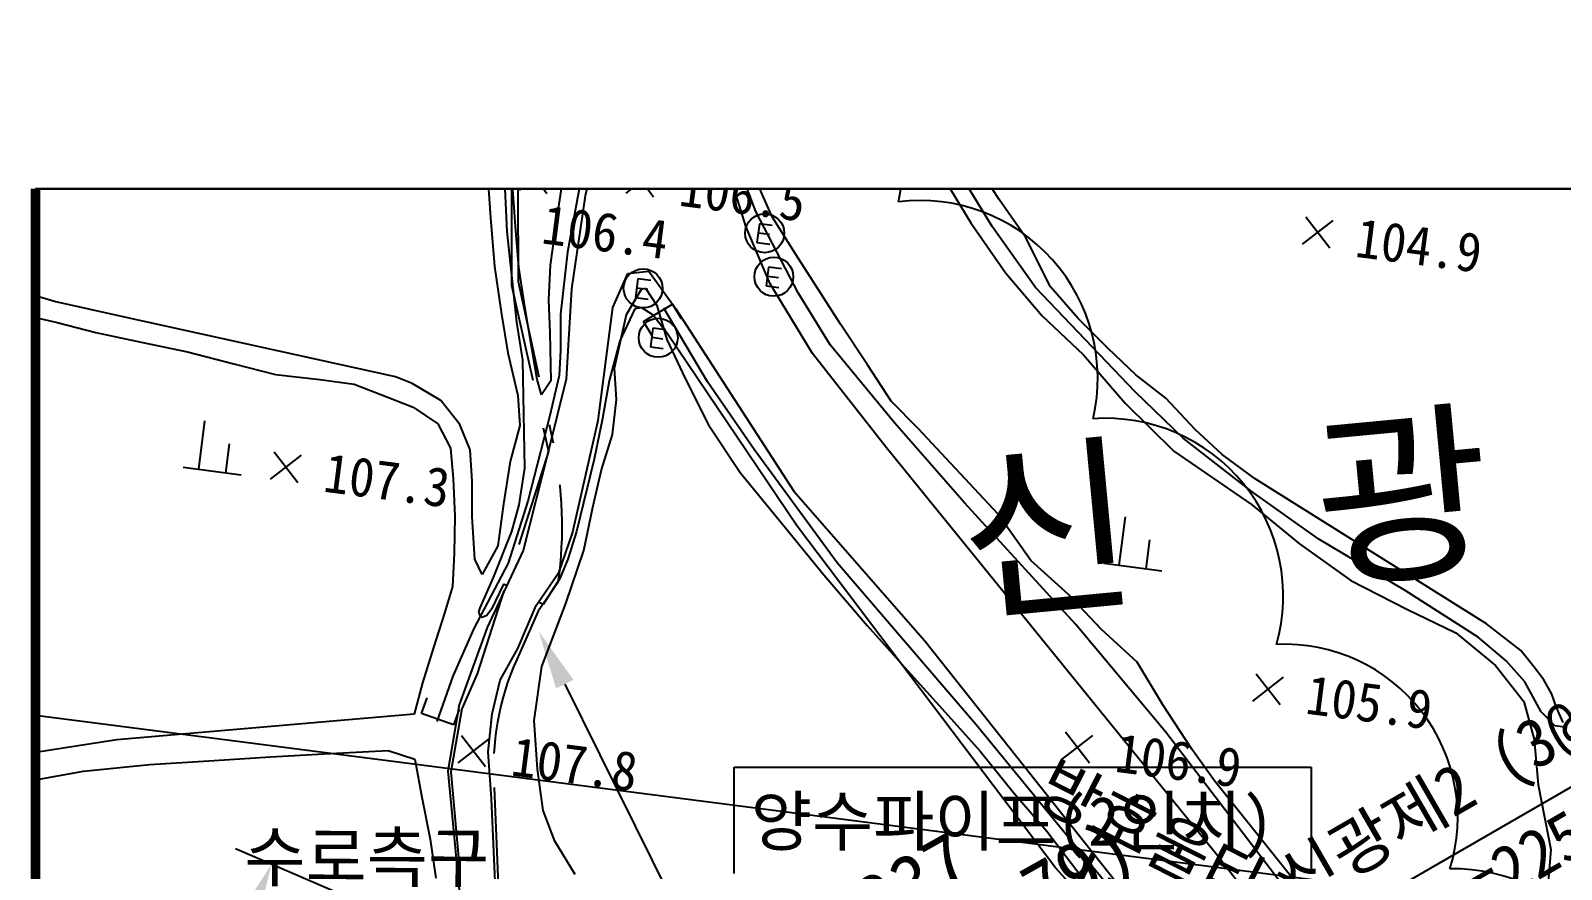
# Model space of a CAD drawing. Header units: millimetres. Extents: x 4198 to 4994, y 1103 to 1807.
# Drawn here: x 4281.8 to 4360.3, y 1513.1 to 1556.1 of the extents above; entities that cross this region are included whole.
import ezdxf
from ezdxf.xclip import XClip

# ---------------------------------------------------------------- set-up
doc = ezdxf.new("R2010")
doc.units = ezdxf.units.MM
doc.header["$LTSCALE"] = 10
doc.header["$MEASUREMENT"] = 0
doc.header["$XCLIPFRAME"] = 2
doc.linetypes.add('A-CENTR01', pattern=[2, 1.25, -0.25, 0.25, -0.25])
doc.linetypes.add('DASHED', pattern=[0.75, 0.5, -0.25])
doc.layers.add('TN-MACL', color=6, linetype='A-CENTR01')
doc.layers.add('TZ-BASE', color=253, linetype='Continuous')
doc.layers.add('TX-PAPR', color=2, linetype='Continuous', plot=False)
doc.styles.add('HANA', font='GulimChe.ttf')
doc.styles.get("Standard").update_dxf_attribs({"font": 'GulimChe.ttf'})

# ---------------------------------------------------------------- blocks, each defined once
blk = doc.blocks.new('JD-DFHDH6GH34GH7')
at = {"layer": 'TZ-BASE', "linetype": 'DASHED'}
for p, q in [((24.426, 81.404), (24.425, 70.065)), ((24.72, 81.377), (24.768, 70.242)), ((24.425, 70.065), (26.324, 61.524)), ((24.768, 70.242), (26.561, 61.964)), ((26.324, 61.524), (22.661, 50.135)), ((26.819, 54.833), (25.795, 53.341)), ((25.795, 53.341), (24.686, 50.868)), ((22.661, 50.135), (21.878, 48.337)), ((21.878, 48.337), (21.305, 45.106)), ((21.305, 45.106), (22.018, 37.314)), ((23.534, 44.302), (23.767, 38.728))]:
    blk.add_line(p, q, dxfattribs=at)
at = {"layer": 'TZ-BASE'}
for p, q in [((24.203, 72.808, 107), (23.979, 77.374, 107)), ((28.862, 77.381, 114.981), (28.193, 74.631, 114.981)), ((49.086, 73.073, 105), (46.589, 77.124, 105)), ((25.018, 76.345, 106.365), (26.241, 74.762, 106.365)), ((28.153, 76.485, 107.023), (27.291, 71.746, 107.023)), ((30.481, 76.177, 106.546), (31.703, 74.594, 106.546)), ((36.454, 73.03, 102.913), (35.328, 76.672, 102.913)), ((37.792, 73.562, 105.955), (36.609, 76.231, 105.955)), ((45.998, 76.52, 105.955), (47.988, 73.258, 105.955)), ((49.445, 74.444, 105.189), (48.057, 76.533, 105.189)), ((23.18, 75.959, 107.204), (23.34, 73.507, 107.204)), ((24.838, 74.942, 106.365), (26.421, 76.165, 106.365)), ((30.3, 74.775, 106.546), (31.883, 75.997, 106.546)), ((36.957, 73.838, 106), (36.067, 76.175, 106)), ((24.62, 73.065, 106.499), (24.487, 75.116, 106.499)), ((27.015, 75.361, 106.499), (26.763, 73.65, 106.499)), ((28.193, 74.631, 114.981), (27.495, 69.861, 114.981)), ((58.411, 75.372, 102.993), (61.386, 74.99, 102.993)), ((39.121, 69.671, 106), (36.957, 73.838, 106)), ((50.782, 72.512, 105.189), (49.445, 74.444, 105.189)), ((23.34, 73.507, 107.204), (23.543, 71.016, 107.204)), ((24.798, 70.977, 106.499), (24.62, 73.065, 106.499)), ((26.763, 73.65, 106.499), (26.406, 71.082, 106.499)), ((37.137, 73.208, 106.459), (37.014, 72.253, 106.459)), ((37.796, 73.123, 106.459), (37.137, 73.208, 106.459)), ((39.009, 71.622, 105.955), (37.792, 73.562, 105.955)), ((47.988, 73.258, 105.955), (49.772, 70.67, 105.955)), ((51.302, 69.931, 105), (49.086, 73.073, 105)), ((64.995, 72.154, 104.874), (66.578, 73.377, 104.874)), ((65.176, 73.557, 104.874), (66.398, 71.974, 104.874)), ((24.686, 68.155, 107), (24.203, 72.808, 107)), ((37.694, 70.123, 102.913), (36.454, 73.03, 102.913)), ((37.014, 72.253, 106.459), (37.674, 72.168, 106.459)), ((37.653, 72.656, 106.459), (37.076, 72.73, 106.459)), ((52.079, 69.972, 105.189), (50.782, 72.512, 105.189)), ((27.291, 71.746, 107.023), (26.933, 68.572, 107.023)), ((41.301, 68.057, 105.955), (39.009, 71.622, 105.955)), ((23.543, 71.016, 107.204), (23.904, 68.577, 107.204)), ((25.077, 69.178, 106.499), (24.798, 70.977, 106.499)), ((26.406, 71.082, 106.499), (26.32, 69.3, 106.499)), ((30.39, 70.656, 108.911), (31.473, 70.767, 108.911)), ((31.473, 70.767, 108.911), (32.852, 68.838, 108.911)), ((37.606, 70.978, 106.479), (37.483, 70.023, 106.479)), ((38.265, 70.893, 106.479), (37.606, 70.978, 106.479)), ((29.616, 68.909, 108.911), (30.39, 70.656, 108.911)), ((30.902, 70.379, 107.003), (30.779, 69.423, 107.003)), ((31.417, 69.827, 107.003), (30.84, 69.901, 107.003)), ((31.561, 70.294, 107.003), (30.902, 70.379, 107.003)), ((31.09, 69.853, 107.587), (31.288, 69.906, 107.587)), ((31.288, 69.906, 107.587), (31.87, 69.016, 107.587)), ((37.483, 70.023, 106.479), (38.142, 69.938, 106.479)), ((38.121, 70.426, 106.479), (37.544, 70.501, 106.479)), ((39.865, 66.55, 102.913), (37.694, 70.123, 102.913)), ((49.772, 70.67, 105.955), (51.651, 68.491, 105.955)), ((56.412, 64.592, 105), (51.302, 69.931, 105)), ((53.476, 68.368, 105.189), (52.079, 69.972, 105.189)), ((0.967, 69.219, 107.204), (0, 69.514, 107.204)), ((4.491, 68.44, 107.204), (0.967, 69.219, 107.204)), ((25.353, 67.42, 106.499), (25.077, 69.178, 106.499)), ((26.32, 69.3, 106.499), (26.39, 67.609, 106.499)), ((27.495, 69.861, 114.981), (27.231, 65.24, 114.981)), ((30.327, 68.552, 107.587), (31.09, 69.853, 107.587)), ((30.779, 69.423, 107.003), (31.438, 69.339, 107.003)), ((40.763, 67, 106), (39.121, 69.671, 106)), ((0, 68.397, 107.486), (1.119, 68.139, 107.486)), ((18.461, 65.354, 107.204), (4.491, 68.44, 107.204)), ((23.904, 68.577, 107.204), (24.237, 66.58, 107.204)), ((26.933, 68.572, 107.023), (26.934, 66.715, 107.023)), ((28.863, 63.126, 108.911), (29.616, 68.909, 108.911)), ((29.699, 65.805, 107.587), (30.327, 68.552, 107.587)), ((30.753, 68.841, 107), (29.972, 67.208, 107)), ((31.114, 68.893, 107), (30.753, 68.841, 107)), ((31.674, 68.541, 107), (31.114, 68.893, 107)), ((31.191, 68.193, 106.62), (32.685, 69.088, 106.62)), ((32.415, 67.558, 107), (31.674, 68.541, 107)), ((31.87, 69.016, 107.587), (32.389, 67.274, 107.587)), ((34.468, 65.108, 106.62), (32.243, 68.879, 106.62)), ((32.685, 69.088, 106.62), (33.124, 68.356, 106.62)), ((32.852, 68.838, 108.911), (38.912, 59.502, 108.911)), ((51.651, 68.491, 105.955), (53.76, 66.488, 105.955)), ((55.031, 66.813, 105.189), (53.476, 68.368, 105.189)), ((1.119, 68.139, 107.486), (3.091, 67.622, 107.486)), ((3.091, 67.622, 107.486), (5.424, 67.128, 107.486)), ((25.001, 66.212, 107), (24.686, 68.155, 107)), ((26.39, 67.609, 106.499), (26.43, 65.148, 106.499)), ((31.63, 67.46, 106.62), (31.191, 68.193, 106.62)), ((31.673, 67.845, 107.164), (31.55, 66.89, 107.164)), ((32.332, 67.76, 107.164), (31.673, 67.845, 107.164)), ((39.08, 57.692, 107), (32.415, 67.558, 107)), ((42.69, 65.967, 105.955), (41.301, 68.057, 105.955)), ((5.424, 67.128, 107.486), (7.799, 66.636, 107.486)), ((25.738, 65.224, 106.499), (25.353, 67.42, 106.499)), ((29.972, 67.208, 107), (29.438, 65.144, 107)), ((31.55, 66.89, 107.164), (32.209, 66.805, 107.164)), ((32.188, 67.293, 107.164), (31.612, 67.367, 107.164)), ((32.389, 67.274, 107.587), (33.326, 65.275, 107.587)), ((44.06, 63.005, 106), (40.763, 67, 106)), ((56.453, 65.453, 105.189), (55.031, 66.813, 105.189)), ((7.799, 66.636, 107.486), (10.18, 66.025, 107.486)), ((10.18, 66.025, 107.486), (12.316, 65.478, 107.486)), ((24.237, 66.58, 107.204), (24.743, 64.392, 107.204)), ((25.112, 60.677, 107), (25.001, 66.212, 107)), ((26.934, 66.715, 107.023), (26.857, 65.418, 107.023)), ((43.654, 61.709, 102.913), (39.865, 66.55, 102.913)), ((43.901, 64.108, 105.955), (42.69, 65.967, 105.955)), ((53.76, 66.488, 105.955), (55.901, 64.003, 105.955)), ((12.316, 65.478, 107.486), (14.594, 65.223, 107.486)), ((14.594, 65.223, 107.486), (16.347, 64.974, 107.486)), ((19.332, 65.007, 107.204), (18.461, 65.354, 107.204)), ((25.952, 64.43, 106.499), (25.738, 65.224, 106.499)), ((27.231, 65.24, 114.981), (26.304, 61.505, 114.981)), ((26.857, 65.418, 107.023), (26.385, 63.368, 107.023)), ((29.803, 64.197, 107.587), (29.699, 65.805, 107.587)), ((33.326, 65.275, 107.587), (34.532, 62.891, 107.587)), ((57.983, 64.261, 105.189), (56.453, 65.453, 105.189)), ((16.347, 64.974, 107.486), (17.713, 64.457, 107.486)), ((17.713, 64.457, 107.486), (19.371, 63.798, 107.486)), ((20.803, 64.135, 107.204), (19.332, 65.007, 107.204)), ((26.43, 65.148, 106.499), (25.952, 64.43, 106.499)), ((29.438, 65.144, 107), (29.094, 63.228, 107)), ((36.876, 61.63, 106.62), (34.468, 65.108, 106.62)), ((58.885, 62.211, 105), (56.412, 64.592, 105)), ((19.371, 63.798, 107.486), (20.637, 62.953, 107.486)), ((21.771, 62.905, 107.204), (20.803, 64.135, 107.204)), ((24.743, 64.392, 107.204), (24.843, 62.863, 107.204)), ((29.597, 62.407, 107.587), (29.803, 64.197, 107.587)), ((45.285, 62.705, 105.955), (43.901, 64.108, 105.955)), ((55.901, 64.003, 105.955), (58.403, 61.542, 105.955)), ((59.501, 62.663, 105.189), (57.983, 64.261, 105.189)), ((8.374, 60.619, 107.385), (8.692, 63.099, 107.385)), ((20.637, 62.953, 107.486), (21.284, 61.702, 107.486)), ((22.3, 61.607, 107.204), (21.771, 62.905, 107.204)), ((24.843, 62.863, 107.204), (24.357, 61.015, 107.204)), ((26.385, 63.368, 107.023), (25.258, 58.974, 107.023)), ((27.545, 57.347, 108.911), (28.863, 63.126, 108.911)), ((29.094, 63.228, 107), (28.66, 61.127, 107)), ((34.532, 62.891, 107.587), (36.145, 60.452, 107.587)), ((47.66, 58.891, 106), (44.06, 63.005, 106)), ((29.029, 60.593, 107.587), (29.597, 62.407, 107.587)), ((49.367, 58.328, 105.955), (45.285, 62.705, 105.955)), ((62.421, 59.455, 105), (58.885, 62.211, 105)), ((60.877, 61.381, 105.189), (59.501, 62.663, 105.189)), ((9.762, 60.44, 107.385), (9.953, 61.928, 107.385)), ((12.056, 60.111, 107.332), (13.639, 61.334, 107.332)), ((12.236, 61.514, 107.332), (13.459, 59.931, 107.332)), ((21.284, 61.702, 107.486), (21.427, 60.138, 107.486)), ((22.405, 59.999, 107.204), (22.3, 61.607, 107.204)), ((26.304, 61.505, 114.981), (25.019, 56.455, 114.981)), ((41.132, 55.812, 106.62), (36.876, 61.63, 106.62)), ((60.603, 40.85, 102.913), (43.654, 61.709, 102.913)), ((58.403, 61.542, 105.955), (62.377, 58.814, 105.955)), ((62.575, 60.118, 105.189), (60.877, 61.381, 105.189)), ((7.58, 60.721, 107.385), (10.556, 60.339, 107.385)), ((24.357, 61.015, 107.204), (24.014, 58.852, 107.204)), ((24.815, 58.788, 107), (25.112, 60.677, 107)), ((28.66, 61.127, 107), (27.759, 57.42, 107)), ((28.59, 58.667, 107.587), (29.029, 60.593, 107.587)), ((21.427, 60.138, 107.486), (21.513, 58.205, 107.486)), ((22.402, 58.182, 107.204), (22.405, 59.999, 107.204)), ((36.145, 60.452, 107.587), (38.47, 57.616, 107.587)), ((74.447, 52.696, 105.189), (62.575, 60.118, 105.189)), ((25.258, 58.974, 107.023), (24.254, 55.8, 107.023)), ((38.912, 59.502, 108.911), (45.632, 51.825, 108.911)), ((65.841, 57.031, 105), (62.421, 59.455, 105)), ((21.513, 58.205, 107.486), (21.475, 56.304, 107.486)), ((22.545, 56.01, 107.204), (22.402, 58.182, 107.204)), ((24.014, 58.852, 107.204), (23.711, 56.692, 107.204)), ((24.431, 57.428, 107), (24.815, 58.788, 107)), ((28.128, 56.456, 107.587), (28.59, 58.667, 107.587)), ((53.351, 52.669, 106), (47.66, 58.891, 106)), ((51.058, 55.934, 105.955), (49.367, 58.328, 105.955)), ((55.597, 55.693, 102.993), (55.915, 58.173, 102.993)), ((62.377, 58.814, 105.955), (64.851, 56.795, 105.955)), ((23.501, 55.06, 107), (24.431, 57.428, 107)), ((26.867, 55.364, 108.911), (27.545, 57.347, 108.911)), ((27.759, 57.42, 107), (27.316, 56.007, 107)), ((38.47, 57.616, 107.587), (40.445, 55.201, 107.587)), ((52.328, 40.184, 107), (39.08, 57.692, 107)), ((23.711, 56.692, 107.204), (22.918, 55.227, 107.204)), ((56.985, 55.515, 102.993), (57.176, 57.002, 102.993)), ((64.851, 56.795, 105.955), (67.478, 54.907, 105.955)), ((70.266, 54.399, 105), (65.841, 57.031, 105)), ((21.475, 56.304, 107.486), (21.385, 54.603, 107.486)), ((24.254, 55.8, 107.023), (22.494, 52.454, 107.023)), ((22.918, 55.227, 107.204), (22.545, 56.01, 107.204)), ((25.019, 56.455, 114.981), (23.177, 52.499, 114.981)), ((27.316, 56.007, 107), (26.894, 55.016, 107)), ((27.215, 53.732, 107.587), (28.128, 56.456, 107.587)), ((48.255, 47.514, 106.62), (41.132, 55.812, 106.62)), ((52.988, 54.203, 105.955), (51.058, 55.934, 105.955)), ((54.803, 55.795, 102.993), (57.779, 55.413, 102.993)), ((22.812, 53.515, 107), (23.501, 55.06, 107)), ((25.688, 53.631, 108.911), (26.867, 55.364, 108.911)), ((26.894, 55.016, 107), (26.037, 53.688, 107)), ((40.445, 55.201, 107.587), (42.674, 52.601, 107.587)), ((52, 28.876), (97.532, 55.165)), ((21.385, 54.603, 107.486), (20.989, 53.244, 107.486)), ((24.014, 54.732, 107), (23.391, 53.44, 107)), ((24.178, 54.648, 107), (24.014, 54.732, 107)), ((54.679, 52.415, 105.955), (52.988, 54.203, 105.955)), ((67.478, 54.907, 105.955), (70.36, 53.439, 105.955)), ((74.009, 52.013, 105), (70.266, 54.399, 105)), ((22.751, 53.294, 107), (22.812, 53.515, 107)), ((23.391, 53.44, 107), (23.152, 53.111, 107)), ((24.741, 51.43, 108.911), (25.688, 53.631, 108.911)), ((26.037, 53.688, 107), (25.808, 53.807, 107)), ((25.972, 50.501, 107.587), (27.215, 53.732, 107.587)), ((70.36, 53.439, 105.955), (72.861, 52.23, 105.955)), ((20.989, 53.244, 107.486), (20.418, 51.47, 107.486)), ((22.822, 53.089, 107), (22.751, 53.294, 107)), ((22.911, 53.012, 107), (22.822, 53.089, 107)), ((23.152, 53.111, 107), (22.911, 53.012, 107)), ((57.977, 47.146, 106), (53.351, 52.669, 106)), ((76.192, 51.317, 105.189), (74.447, 52.696, 105.189)), ((22.494, 52.454, 107.023), (21.402, 50.001, 107.023)), ((23.177, 52.499, 114.981), (21.741, 48.529, 114.981)), ((42.674, 52.601, 107.587), (44.59, 50.464, 107.587)), ((56.526, 50.719, 105.955), (54.679, 52.415, 105.955)), ((72.861, 52.23, 105.955), (74.909, 50.547, 105.955)), ((75.441, 50.798, 105), (74.009, 52.013, 105)), ((20.418, 51.47, 107.486), (19.85, 49.657, 107.486)), ((23.838, 49.796, 108.911), (24.741, 51.43, 108.911)), ((45.632, 51.825, 108.911), (55.843, 38.924, 108.911)), ((76.893, 50.474, 105.189), (76.192, 51.317, 105.189)), ((25.588, 47.73, 107.587), (25.972, 50.501, 107.587)), ((44.59, 50.464, 107.587), (46.506, 48.329, 107.587)), ((57.839, 48.543, 105.955), (56.526, 50.719, 105.955)), ((74.909, 50.547, 105.955), (76.362, 48.703, 105.955)), ((76.414, 49.72, 105), (75.441, 50.798, 105)), ((77.38, 49.819, 105.189), (76.893, 50.474, 105.189)), ((19.85, 49.657, 107.486), (19.429, 48.055, 107.486)), ((21.402, 50.001, 107.023), (20.585, 47.686, 107.023)), ((23.426, 48.073, 108.911), (23.838, 49.796, 108.911)), ((27.154, 49.601), (32.54, 38.729)), ((62.447, 48.729, 105.902), (64.03, 49.951, 105.902)), ((62.627, 50.132, 105.902), (63.85, 48.549, 105.902)), ((77.249, 48.184, 105), (76.414, 49.72, 105)), ((77.792, 49.078, 105.189), (77.38, 49.819, 105.189)), ((19.807, 48.1, 107.023), (20.099, 48.902, 107.023)), ((76.362, 48.703, 105.955), (76.893, 46.759, 105.955)), ((78.037, 48.409, 105.189), (77.792, 49.078, 105.189)), ((0, 48.005), (80, 37.725)), ((19.429, 48.055, 107.486), (4.172, 46.735, 107.486)), ((21.444, 47.504, 107.023), (19.807, 48.1, 107.023)), ((21.741, 48.529, 114.981), (21.155, 45.139, 114.981)), ((21.736, 48.306, 107.023), (21.444, 47.504, 107.023)), ((23.23, 46.122, 108.911), (23.426, 48.073, 108.911)), ((46.506, 48.329, 107.587), (48.465, 46.154, 107.587)), ((59.321, 46.258, 105.955), (57.839, 48.543, 105.955)), ((77.949, 47.459, 105), (77.249, 48.184, 105)), ((78.371, 47.623, 105.189), (78.037, 48.409, 105.189)), ((25.752, 45.237, 107.587), (25.588, 47.73, 107.587)), ((57.95, 35.71, 106.62), (48.255, 47.514, 106.62)), ((52.847, 47.151, 106.929), (54.07, 45.568, 106.929)), ((66.159, 36.444, 106), (57.977, 47.146, 106)), ((78.574, 47.379, 105), (77.949, 47.459, 105)), ((4.172, 46.735, 107.486), (0, 46.085, 107.486)), ((21.679, 45.56, 107.755), (23.262, 46.782, 107.755)), ((21.86, 46.963, 107.755), (23.082, 45.38, 107.755)), ((52.667, 45.748, 106.929), (54.25, 46.971, 106.929)), ((76.893, 46.759, 105.955), (77.086, 44.43, 105.955)), ((5.869, 45.473, 107.95), (9.166, 45.688, 107.95)), ((9.166, 45.688, 107.95), (12.061, 45.878, 107.95)), ((12.061, 45.878, 107.95), (15.12, 46.036, 107.95)), ((15.12, 46.036, 107.95), (18.098, 46.191, 107.95)), ((18.098, 46.191, 107.95), (19.459, 45.755, 107.95)), ((19.459, 45.755, 107.95), (19.828, 43.8, 107.95)), ((23.388, 43.71, 108.911), (23.23, 46.122, 108.911)), ((48.465, 46.154, 107.587), (50.178, 44.046, 107.587)), ((60.477, 44.637, 105.955), (59.321, 46.258, 105.955)), ((0, 44.689, 107.95), (2.459, 45.13, 107.95)), ((2.459, 45.13, 107.95), (5.869, 45.473, 107.95)), ((21.155, 45.139, 114.981), (21.411, 42.45, 114.981)), ((26.051, 43.116, 107.587), (25.752, 45.237, 107.587)), ((35.85, 45.347), (65.449, 45.347)), ((35.85, 39.895), (35.85, 45.347)), ((65.449, 45.347), (65.449, 39.895)), ((50.178, 44.046, 107.587), (51.883, 42.057, 107.587)), ((74.059, 27.717, 105.955), (60.477, 44.637, 105.955)), ((77.086, 44.43, 105.955), (77.746, 41.121, 105.955)), ((19.828, 43.8, 107.95), (20.251, 41.648, 107.95)), ((23.9, 32.76, 108.911), (23.388, 43.71, 108.911)), ((21.411, 42.45, 114.981), (21.807, 38.236, 114.981)), ((26.639, 41.54, 107.587), (26.051, 43.116, 107.587)), ((20.251, 41.648, 107.95), (20.544, 39.648, 107.95)), ((51.883, 42.057, 107.587), (53.648, 39.75, 107.587)), ((17.999, 37.83), (10.269, 41.149)), ((27.68, 39.831, 107.587), (26.639, 41.54, 107.587)), ((77.978, 18.403, 102.913), (60.603, 40.85, 102.913)), ((77.746, 41.121, 105.955), (77.585, 39.254, 105.955)), ((55.644, 36.546, 107), (52.328, 40.184, 107))]:
    blk.add_line(p, q, dxfattribs=at)
for centre in [(37.41, 72.721, 106.459), (37.878, 70.491, 106.479), (31.174, 69.892, 107.003), (31.946, 67.358, 107.164)]:
    blk.add_circle(centre, 1, dxfattribs=at)
for centre, radius, start, end in [((35.386, 76.408), 9.126, 346.88858, 96.88858), ((45.369, 65.278), 9.126, 346.88856, 96.88856), ((54.908, 54.127), 9.104, 344.10111, 94.10111), ((64.083, 42.763), 8.879, 342.70393, 92.70393), ((72.768, 31.022), 9.104, 341.30672, 91.30672)]:
    blk.add_arc(centre, radius, start, end, dxfattribs=at)
at = {"layer": 'TZ-BASE', "linetype": 'DASHED'}
for centre, radius, start, end in [((6.754, 57.676), 20.266, 351.93676, 12.21668), ((37.076, 45.31), 13.579, 155.84079, 184.25818)]:
    blk.add_arc(centre, radius, start, end, dxfattribs=at)
at = {"layer": 'TZ-BASE'}
for points in [[(26.706, 49.379), (25.822, 52.289), (27.602, 49.822)], [(10.463, 37.8), (11.382, 37.406), (12.106, 40.36)]]:
    blk.add_solid(points, dxfattribs=at)
at = {"layer": 'TZ-BASE', "style": 'HANA'}
for s, height, rotation, p in [('106.5', 2, 352.67756, (32.948, 74.139, 106.546)), ('106.4', 2, 352.67756, (25.895, 72.209, 106.365)), ('104.9', 2, 352.67756, (67.643, 71.519, 104.874)), ('신  광  리', 7.2, 5.39177, (47.717, 53.499, 200)), ('107.3', 2, 352.67756, (14.704, 59.476, 107.332)), ('B(PCB) 신광제2 (3@25)X3', 2.5, 30, (54.777, 32.368)), ('105.9', 2, 352.67756, (65.095, 48.093, 105.902)), ('107.8', 2, 352.67756, (24.327, 44.924, 107.755)), ('106.9', 2, 352.67756, (55.315, 45.113, 106.929)), ('방호울타리(능형망)', 2.5, 333.03529, (51.153, 43.581)), (' 302km250.00 L=225.00', 2.5, 30, (54.659, 26.583)), ('수로측구', 2.5, 359.7997, (10.719, 39.5)), ('L=121.38M', 2.5, 333.03529, (52.732, 38.885))]:
    blk.add_text(s, height=height, rotation=rotation, dxfattribs=at).set_placement(p)
blk.add_text('양수파이프(2인치)', height=2.5, dxfattribs=at).set_placement((36.699, 41.324))

msp = doc.modelspace()

# ---------------------------------------------------------------- linework, layer by layer
at = {"layer": 'TN-MACL', "const_width": 0.5}
msp.add_lwpolyline([(4282.023, 1548.001), (4282.023, 1398.001)], dxfattribs=at)
at = {"layer": 'TX-PAPR', "flags": 128}
msp.add_lwpolyline([(4282.023, 1398.001), (4282.023, 1548.001), (4982.023, 1548.001), (4982.023, 1398.001), (4282.023, 1398.001)], dxfattribs=at)

# ---------------------------------------------------------------- block references
at = {"layer": 'TZ-BASE'}
ref = msp.add_blockref('JD-DFHDH6GH34GH7', (4282.023, 1473.001), dxfattribs=at)
XClip(ref).set_block_clipping_path([(0.0000000001, -75), (700.0000000011, 75.0000000102)])

# ---------------------------------------------------------------- texts
for s, p in [('302K237', (4318.514, 1505.918)), ('(KPR314K079)', (4318.514, 1501.815))]:
    msp.add_text(s, height=3, rotation=29.23871, dxfattribs=at).set_placement(p)

doc.saveas('drawing.dxf')
